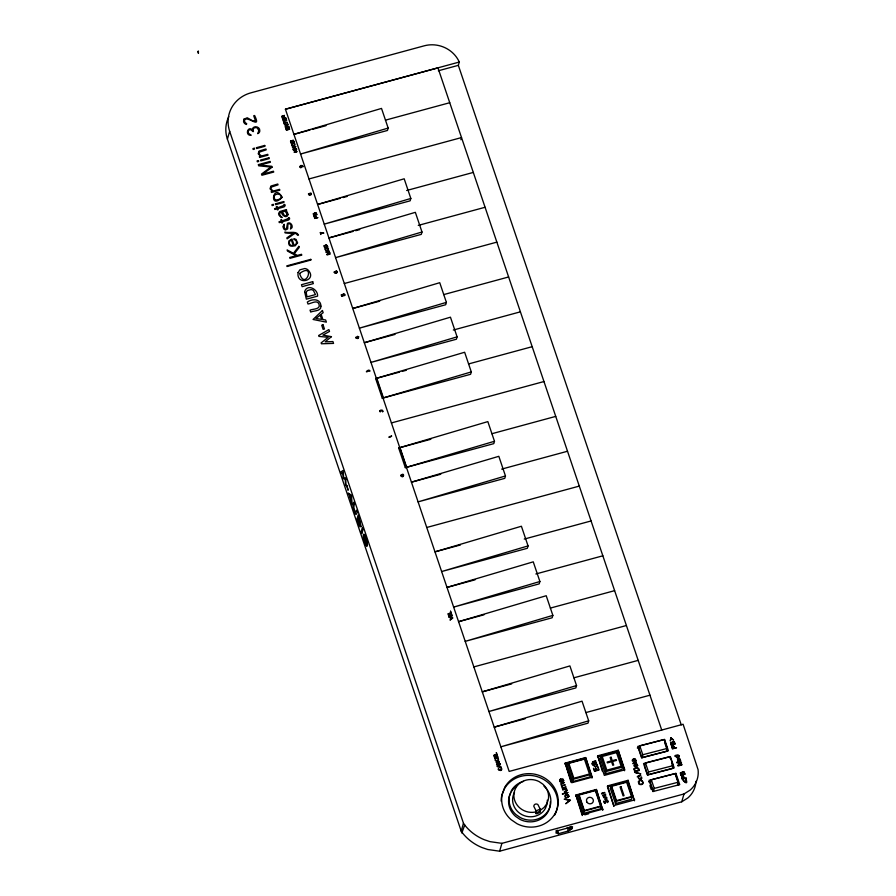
<?xml version="1.0" encoding="UTF-8"?>
<svg xmlns="http://www.w3.org/2000/svg" width="896" height="896" viewBox="0 0 896 896"><rect width="100%" height="100%" fill="white"/><g stroke="black" fill="none" stroke-linecap="round" stroke-linejoin="round"><path stroke-width="1.34" d="M464.722 825.003L461.854 833.011L227.405 139.138L229.667 131.286A33.096 30.968 16.1 0 1 250.902 92.837L424.222 45.819A28.739 26.88 16.1 0 1 459.29 62.048L458.338 65.341L681.251 724.886M229.667 131.286L463.467 823.234L465.226 825.698A46.099 43.12 16.1 0 0 484.288 839.72L490 841.646L501.906 843.349L684.006 793.957L690.088 790.138A26.286 24.595 16.1 0 0 698.074 769.664L683.099 724.248L509.174 771.434L285.421 109.211L459.29 62.048M388.158 128.072L387.475 130.458L300.541 154.034L388.158 128.072L381.517 108.416L293.91 134.344L309.949 130.021M410.827 198.453L410.144 200.827L324.229 224.134L410.827 198.453L404.186 178.786L317.587 204.467L340.402 198.285M421.994 231.997L421.31 234.371L335.552 257.645L421.994 231.997L415.352 212.33L328.91 237.944L353.024 231.437M460.891 139.742L461.518 137.57L308.963 178.954M446.387 302.366L445.704 304.741L359.374 328.16L446.387 302.366L439.746 282.699L352.733 308.493L379.714 301.179M457.094 336.851L456.411 339.226L370.944 362.41L457.094 336.851L450.453 317.184L364.314 342.72L395.013 334.421M471.296 371.918L470.602 374.293L382.278 398.216L375.637 378.549L464.643 352.251L471.296 371.918L382.278 398.216M494.48 441.269L493.797 443.643L405.317 467.656L398.664 447.989L487.838 421.602L494.48 441.269L405.317 467.656M505.467 475.966L504.784 478.352L418.074 501.872L505.467 475.966L498.826 456.31L411.432 482.171L440.776 474.242M528.046 545.91L527.363 548.285L441.616 571.547L528.046 545.91L521.405 526.243L434.974 551.846L460.421 544.981M463.467 823.234L461.205 831.085L462.952 833.538A46.099 43.12 16.1 0 0 482.026 847.56L487.738 849.498L499.632 851.2L681.733 801.797L687.814 797.978A26.286 24.595 16.1 0 0 695.957 781.323M539.896 581.504L539.213 583.878L453.622 607.096L539.896 581.504L533.254 561.837L446.992 587.406L475.059 579.813M552.854 615.384L552.16 617.77L465.203 641.357L552.854 615.384L546.213 595.728L458.55 621.69L483.974 614.802M499.632 851.2L501.906 843.349M536.043 813.579L536.11 810.824L540.21 809.122L540.142 811.877A2.374 0.638 -26.3 0 1 537.925 813.31A2.374 0.638 -26.3 0 1 536.043 813.579L535.584 812.65A2.374 0.638 -26.3 0 0 537.466 812.381A2.374 0.638 -26.3 0 0 539.683 810.947L540.21 809.122L537.869 804.541A2.531 2.363 16.1 0 0 533.792 806.288L536.57 811.754A17.45 16.33 16.1 0 1 513.923 794.058A17.45 16.33 16.1 0 1 539.146 781.626L542.875 784.179A17.45 16.33 16.1 0 1 548.218 799.971L546.694 803.958L544.118 807.397L540.669 810.051M576.542 685.574L575.87 687.926L488.925 711.502L576.542 685.574L569.901 665.918L482.283 691.846L511.694 683.894M571.077 782.331L565.174 763.123L585.659 757.568L592.278 777.146L571.782 782.701L565.174 763.123M567.762 762.798L567.078 765.184L572.634 781.614L589.837 776.944L590.52 774.57L584.965 758.139L567.762 762.798L573.317 779.24L572.634 781.614M588.683 720.821L588 723.173L500.853 746.816L588.683 720.821L582.03 701.165L494.211 727.149L525.045 718.782M557.838 832.854L557.659 833.605L558.578 833.661L568.87 830.838L571.973 828.688L572.544 826.706L556.506 831.051L555.934 833.034L557.838 832.854L557.066 830.547M592.01 778.075L585.659 757.568M582.243 815.528L575.893 795.021L596.389 789.466L602.728 809.973L596.389 789.466M578.547 794.73L577.864 797.115L583.386 813.456L600.499 808.819L601.182 806.445L595.661 790.093L578.547 794.73L584.069 811.082L583.386 813.456M602.302 771.098L597.722 755.81L618.206 750.254L624.826 769.821L604.33 775.387L597.722 755.81M600.768 755.72L600.085 758.094L605.416 773.875L621.925 769.395L622.608 767.021L617.277 751.24L600.768 755.72L606.099 771.501L605.416 773.875M638.165 660.374L573.888 677.813M607.622 785.859L607.354 786.789L627.838 781.234L628.107 780.304L607.622 785.859L613.962 806.366L607.79 788.099M624.557 770.75L618.206 750.254M610.982 785.938L610.288 788.312L615.474 803.645L631.512 799.288L632.195 796.914L627.021 781.581L610.982 785.938L616.157 801.27L615.474 803.645M639.766 745.797L638.893 748.798L641.917 757.758L666.355 751.43L667.229 748.429L664.205 739.469L639.766 745.797L642.79 754.746L641.917 757.758M628.107 780.304L634.458 800.811L627.838 781.234M645.467 762.899L644.594 765.912L647.662 774.995L672.246 768.645L673.12 765.632L670.051 756.538L645.467 762.899L648.536 771.994L647.662 774.995M651.314 779.789L650.451 782.802L653.363 791.426L654.237 788.413L651.314 779.789L675.416 773.55L678.328 782.186L677.466 785.187M669.95 758.173L670.387 756.65L643.541 763.594L647.338 774.838L674.195 767.894L670.387 756.65M675.483 774.894L675.92 773.371L649.074 780.315L652.87 791.56L679.728 784.616L675.92 773.371M681.733 801.797L684.006 793.957M510.854 792.467L509.018 797.261A21.011 19.656 16.1 0 0 515.446 816.278L519.938 819.358A21.011 19.656 16.1 0 0 550.346 801.797M398.664 447.989L430.842 439.264M285.41 109.245L437.965 67.861L661.73 730.05M438.357 70.762L458.338 65.341M312.626 129.293L325.998 125.664M385.459 120.154L449.747 102.715M343.09 197.557L347.11 196.459M406.65 190.501L473.301 172.424M355.701 230.709L359.722 229.611M418.275 225.4L485.072 207.278M344.288 283.517L496.854 242.133M443.722 294.594L508.626 276.976M453.309 330.042L520.408 311.83M375.637 378.549L399.605 372.086M402.282 371.358L406.314 370.272M468.563 363.944L532.179 346.685M391.395 422.934L543.962 381.539M491.893 433.72L555.733 416.394M501.659 469.112L567.515 451.248M426.731 527.486L579.286 486.102M524.25 539.078L591.069 520.957M535.864 573.978L602.84 555.811M550.357 608.093L614.611 590.666M473.827 666.904L626.394 625.52M585.883 712.578L649.958 695.195M564.906 764.053L585.39 758.498M597.453 756.739L617.938 751.184M573.317 779.24L590.52 774.57M606.099 771.501L622.608 767.021M575.624 795.95L596.12 790.395M616.157 801.27L632.195 796.914M584.069 811.082L601.182 806.445M614.23 805.437L634.726 799.882M602.997 809.043L582.512 814.598L575.893 795.021M584.808 814.834L588.65 813.792M637.302 747.97L639.979 747.275M642.79 754.746L667.229 748.429M648.536 771.994L673.12 765.632M648.626 781.838L651.314 781.144M654.237 788.413L678.328 782.186M539.683 810.947L540.142 811.877M664.574 742.269L667.531 751.016M671.642 763.179L673.322 768.174M675.898 776.149L678.854 784.896M649.891 785.59L651.157 789.342M595.358 790.653L600.589 806.131L584.382 810.522L579.152 795.043M571.2 826.381L571.973 828.688M570.214 826.65L570.987 828.946M569.117 827.266L569.901 829.573M568.926 827.949L569.699 830.256M567.246 827.534L568.411 830.995M557.413 830.2L558.578 833.661M556.158 830.458L556.942 832.765M376.813 378.269L383.454 397.936M399.997 447.63L406.638 467.286M227.405 139.138A33.096 30.968 16.1 0 1 228.805 116.67M501.166 801.102A28.437 26.6 16.1 0 1 501.794 795.558L504.269 789.062A28.437 26.6 16.1 0 1 542.36 778.736A28.437 26.6 16.1 0 1 554.658 815.125M511.515 791.358A21.011 19.656 16.1 0 1 515.917 786.598M543.984 786.195A21.011 19.656 16.1 0 1 547.165 812.179A21.011 19.656 16.1 0 1 520.43 817.645L515.939 814.565A21.011 19.656 16.1 0 1 509.51 795.547L511.347 790.754A21.011 19.656 16.1 0 1 523.533 781.368M514.494 792.389A17.45 16.33 16.1 0 0 522.043 814.71A17.45 16.33 16.1 0 0 545.418 808.371L546.941 804.395A17.45 16.33 16.1 0 0 547.299 800.139M314.462 216.608L314.866 218.187L316.266 217.806L315.538 216.25L314.462 216.608M672.078 746.502L672.594 748.53L674.386 748.048L673.456 746.043L672.078 746.502M681.856 776.776L682.394 778.848L684.23 778.355L683.267 776.294L681.856 776.776M320.925 306.174C321.35 311.461 313.79 310.498 310.71 312.066L310.05 310.128C312.715 308.874 320.802 309.501 319.077 304.394C317.531 299.242 311.136 303.643 308 304.024L307.339 302.086C312.323 298.379 320.88 298.749 320.925 306.174M301.952 166.757C299.97 169.938 298.547 164.304 302.445 165.57C303.8 168.325 302.837 165.491 301.504 165.962A1.355 1.266 16.1 0 1 301.907 166.566L301.952 166.757M335.194 271.734L335.832 272.832C333.872 272.474 333.357 271.051 334.992 273.179C338.542 274.142 337.187 268.979 335.194 271.734M594.306 765.24C595.493 769.003 599.278 762.619 594.496 764.714L594.306 765.24M676.368 756.302C677.466 759.786 680.96 753.872 676.547 755.81L676.368 756.302M360.36 523.981L359.979 525.291A4.054 0.784 74.8 0 1 359.274 524.485L357.795 520.52L358.669 517.518L360.36 523.981M367.45 544.678L366.946 546.426A5.264 1.008 74.8 0 1 365.994 545.272C360.102 532.011 365.277 529.29 367.45 544.678M283.83 225.96L284.872 228.894L286.418 229.04L287.482 223.294C290.136 221.525 292.88 225.064 292.062 227.629L290.517 229.062L291.054 225.434L290.035 223.91L288.725 223.675L287.885 224.448L287.683 228.906L285.342 230.082L283.741 228.95L282.901 226.554L284.278 224.291L283.83 225.96M603.064 795.077C603.523 797.944 605.931 790.966 605.584 795.514C605.058 792.075 602.907 799.512 603.064 795.077M345.878 478.733L345.688 485.643L345.24 479.528L343.258 478.576L342.944 472.741L341.645 473.682L341.018 471.834L343.078 470.467L343.672 477.68L345.576 477.859L345.878 478.733M597.453 765.307C597.408 767.043 593.97 767.368 593.947 765.43C589.322 765.195 597.475 762.07 597.453 765.307M679.28 756.358C679.246 757.96 676.054 758.262 676.043 756.47C671.754 756.258 679.302 753.357 679.28 756.358M314.238 216.507L314.709 218.478L317.934 217.605L316.501 217.739L315.47 215.958L314.238 216.507M671.787 746.368L672.392 748.899L676.547 747.779L674.688 747.958L673.378 745.674L671.787 746.368M681.554 776.63L682.181 779.229L686.448 778.075L684.544 778.266L683.2 775.914L681.554 776.63M607.723 801.506C606.379 804.574 609.504 800.722 606.995 799.893C604.386 799.03 606.715 803.566 604.498 802.827C604.363 799.288 602.862 801.427 604.789 803.264C606.502 803.163 605.864 797.698 607.723 801.506M366.766 542.965L366.173 544.275L364.146 538.989L364.291 535.73L366.766 542.965M306.141 292.522L307.082 296.867L315.47 294.582L313.454 290.573A4.054 3.786 16.1 0 0 310.979 289.598L307.317 290.584L306.141 292.522M281.926 116.312L282.464 118.451L285.69 117.578L284.155 117.746C284.11 113.512 285.163 116.099 281.926 116.312M304.629 291.704L306.354 299.174L317.587 296.128C318.125 288.96 306.992 283.528 304.629 291.704M291.939 140.661L290.528 141.131L290.965 143.013L294.19 142.139L293.294 140.246L291.939 140.661M314.698 213.192L313.286 213.674L313.723 215.555L316.949 214.67L316.053 212.778L314.698 213.192M337.142 271.835C335.373 274.568 335.16 269.494 337.142 271.835M672.381 742.112L670.566 742.728L671.115 745.147L675.27 744.016L674.128 741.586L672.381 742.112M682.17 772.262L680.299 772.89L680.87 775.376L685.138 774.211L683.962 771.714L682.17 772.262M292.174 140.728L292.544 142.341L293.877 141.971L293.194 140.47L292.174 140.728M314.933 213.259L315.302 214.872L316.635 214.514L315.941 213.013L314.933 213.259M672.672 742.202L673.154 744.274L674.867 743.803L673.982 741.877L672.672 742.202M682.472 772.352L682.965 774.48L684.723 773.998L683.816 772.016L682.472 772.352M300.003 166.712C301.291 169.445 302.456 164.226 300.003 166.712M282.173 116.379L282.621 118.16L283.92 117.813L283.181 116.122L282.173 116.379M298.077 272.574C296.072 286.306 318.114 280.437 307.966 269.898A5.264 4.928 16.1 0 0 304.718 268.531L299.846 269.842L298.077 272.574M400.714 475.485C403.626 479.819 405.216 471.307 400.714 475.485M290.774 141.243L291.122 142.722L292.309 142.408L291.682 141.008L290.774 141.243M313.533 213.774L313.88 215.264L315.056 214.939L314.44 213.539L313.533 213.774M670.88 742.862L671.328 744.766L672.851 744.363L672.045 742.56L670.88 742.862M680.624 773.024L681.083 774.984L682.651 774.57L681.822 772.722L680.624 773.024M324.184 245.829L324.598 247.778L327.824 246.904L326.413 244.798L324.184 245.829M634.077 768.936L634.67 771.702L639.285 770.459C639.486 767.48 635.23 766.192 634.077 768.936M638.669 777.851C641.48 782.488 640.64 773.606 641.872 778.221C640.394 782.107 637.202 776.686 638.669 777.851M561.557 786.128L562.666 787.808C559.619 789.611 571.491 785.378 563.147 787.685C558.309 785.456 570.662 784.09 562.397 785.467L561.31 783.888L564.424 782.466L560.93 783.686L561.557 786.128M287.134 214.2L286.082 215.813L284.234 215.354L282.374 211.568L285.242 211.355L287.134 214.2M635.533 760.301L634.402 760.749L633.674 759.27L634.794 759.192L635.533 760.301M637.269 765.43L636.138 765.878L635.41 764.411L636.518 764.322L637.269 765.43M400.96 475.507C403.189 478.979 405.272 472.013 400.96 475.507M299.611 273.448C305.301 291.838 316.344 261.363 299.611 273.448M324.419 245.862L324.755 247.486L327.51 246.736L326.301 245.011L324.419 245.862M634.424 768.97L634.894 771.299L638.837 770.224L637.112 767.76L634.424 768.97M671.115 738.114L670.309 741.014L670.79 737.643L673.579 740.118L671.115 738.114M686.123 779.498L685.698 782.454C677.746 774.637 689.472 788.738 686.123 779.498M495.533 759.494C495.824 763.19 500.371 759.181 497.515 758.397A1.12 1.053 16.1 0 1 498.142 758.61C500.55 763.683 492.89 759.987 495.533 759.494M498.658 768.734C498.949 772.43 503.496 768.432 500.64 767.648A1.12 1.053 16.1 0 1 501.267 767.861C503.675 772.923 496.003 769.238 498.658 768.734M353.662 506.89L355.264 512.77L356.518 510.227L357.168 512.165C355.701 520.005 351.221 504.829 353.797 502.197L354.458 504.134L353.662 506.89M344.658 294.974C343.862 296.934 345.834 294.168 344.064 293.922C341.51 293.451 343.93 296.587 341.958 295.982L341.264 294.694L341.802 296.274C344.131 297.214 342.395 292.342 344.658 294.974M361.066 526.366C359.307 529.234 357.851 520.195 356.989 519.109L358.154 515.077L361.066 526.366M368.155 370.653C367.662 372.198 364.851 372.366 367.45 370.619C369.645 368.794 371.549 372.702 368.155 370.653M308.706 194.096C309.042 196.549 310.811 192.942 308.706 194.096M258.854 130.67L257.712 133.65A3.293 3.08 16.1 0 0 259.784 130.771C260.21 126.314 252.818 125.026 252.302 129.618C247.374 125.653 244.854 136.091 251.205 135.24L248.595 133.392L248.013 131.622L248.718 130.155L250.645 129.64C252.067 130.29 254.072 133.627 253.266 129.987A2.486 2.33 16.1 0 1 255.069 127.613L257.275 127.859L258.854 130.67M310.229 193.861C311.528 196.549 311.942 191.654 310.229 193.861M291.827 144.323L292.107 145.533A1.198 1.12 16.1 0 0 292.768 145.936C296.621 146.474 293.664 141.21 291.827 144.323M308.47 193.984C310.934 197.557 313.096 191.016 308.47 193.984M325.45 249.077L325.741 250.298A1.198 1.12 16.1 0 0 326.402 250.701C330.243 251.238 327.298 245.963 325.45 249.077M638.725 781.917L639.128 783.653A1.714 1.602 16.1 0 0 640.069 784.224C645.568 784.997 641.357 777.47 638.725 781.917M291.592 144.234L291.928 145.69A1.49 1.389 16.1 0 0 292.723 146.171L294.672 145.645L294.829 143.931A1.49 1.4 16.1 0 0 294.146 143.304L291.592 144.234M297.562 242.872L295.154 245.851L290.64 246.075A3.562 3.326 16.1 0 1 288.926 244.563L288.893 240.901L291.984 239.019L294.112 245.314C297.394 244.888 297.315 239.646 294.067 239.546L293.787 238.728L295.994 239.344L297.562 242.872M325.226 248.998L325.562 250.454A1.49 1.389 16.1 0 0 326.346 250.925L328.294 250.398L328.462 248.685A1.49 1.4 16.1 0 0 327.768 248.069L325.226 248.998M563.718 780.517L562.621 781.872L560.56 781.973A1.624 1.523 16.1 0 1 559.776 781.278C558.522 778.747 563.147 777.47 562.139 781.626C564.346 780.147 561.098 776.698 563.718 780.517M638.389 781.794L638.87 783.877A2.128 1.994 16.1 0 0 640.002 784.56C646.33 785.445 641.402 776.597 638.389 781.794M282.173 197.322C268.419 211.154 273.179 181.642 282.173 197.322M569.038 796.23C562.878 802.648 564.939 789.006 569.038 796.23M680.277 759.562C676.077 763.952 677.41 754.69 680.277 759.562M288.12 214.525C286.922 219.195 281.266 215.264 281.512 211.803L279.496 213.461L280.134 215.69L282.262 217.493L281.131 217.493L278.846 214.973L278.589 213.494L279.686 211.579L286.395 209.574L286.675 210.403L285.6 210.694L287.19 212.027L288.12 214.525M635.914 760.424C634.816 763.134 631.445 757.064 633.237 761.253C629.978 761.152 635.253 755.888 635.914 760.424M637.65 765.565C636.552 768.264 633.17 762.205 634.973 766.382C631.714 766.282 636.989 761.018 637.65 765.565M284.099 205.341L277.614 207.805L277.166 206.494L276.304 206.73L276.741 208.04L274.557 208.634L274.837 209.462L277.021 208.869L277.368 209.888L278.23 209.653L277.883 208.634L284.088 206.898L285.096 205.834C285.622 204.31 283.293 203.739 284.099 205.341M288.546 218.49L282.05 220.954L281.613 219.643L280.75 219.878L281.187 221.189L279.003 221.782L279.272 222.611L281.467 222.018L281.814 223.037L282.677 222.802L282.33 221.782L288.523 220.046L289.542 218.994C290.069 217.459 287.739 216.888 288.546 218.49M595.538 760.771L592.749 761.79C590.509 763.661 597.285 760.558 595.538 760.771M604.677 792.512L602 792.994L601.496 793.923L604.677 792.512M636.082 761.981L633.214 763.034C630.93 764.971 637.84 761.723 636.082 761.981M640.55 775.186L637.672 776.238C635.365 778.165 642.342 774.973 640.55 775.186M635.107 772.475L640.64 773.83L635.107 772.475M243.723 119.314L243.589 121.778A4.357 4.077 16.1 0 0 245.47 124.074L246.422 124.477L246.68 123.715L244.81 122.293L244.574 119.65C248.394 115.931 261.52 129.864 254.621 115.517L253.736 115.752L255.438 120.803L254.52 120.971A3.942 3.685 16.1 0 1 251.843 120.366L247.229 117.768L243.723 119.314M379.837 410.603L379.803 411.286A1.187 1.12 16.1 0 0 380.318 411.914L380.475 410.424L382.066 411.186A1.512 1.422 16.1 0 0 382.917 411.331C381.584 413.571 384.776 408.408 379.837 410.603M346.774 485.408L348.04 490.045L346.774 485.408M362.387 527.61L361.222 531.63L361.883 533.568L363.037 529.547L362.387 527.61M259.179 152.197L259.459 154.437L261.621 155.994L267.736 154.336L268.016 155.154L259.638 157.427L259.37 156.598L260.602 156.262L258.182 153.798L259.112 151.021L265.933 149.005L266.213 149.834L259.179 152.197M271.006 187.208L271.286 189.448L273.448 190.994L279.563 189.336L279.843 190.165L271.477 192.438L271.197 191.61L272.44 191.274L270.01 188.81L270.939 186.032L277.76 184.016L278.04 184.845L271.006 187.208M566.765 790.574C561.4 792.411 565.902 793.184 567.123 790.149A2.106 1.971 16.1 0 0 566.462 789.23L566.07 789.006C568.904 787.192 557.278 791.47 565.533 789.152L566.765 790.574M606.603 798.202C602.582 799.579 605.954 800.15 606.872 797.888A1.579 1.478 16.1 0 0 606.368 797.194C600.309 798.952 605.506 795.256 606.603 798.202M274.254 195.72L274.042 197.938A2.778 2.598 16.1 0 0 276.875 199.931L279.966 199.091L281.266 197.198C281.411 193.39 276.08 193.256 274.254 195.72M565.41 795.502L565.309 796.51A1.266 1.187 16.1 0 0 566.608 797.429L568.445 796.656L568.277 795.155L565.41 795.502M677.499 759.002C678.104 763.224 681.979 756.627 677.499 759.002M504.762 787.349L502.286 793.845A28.437 26.6 16.1 0 0 510.978 819.571L517.059 823.738A28.437 26.6 16.1 0 0 555.15 813.411A28.437 26.6 16.1 0 0 542.853 777.022A28.437 26.6 16.1 0 0 504.762 787.349M296.598 149.251L295.12 151.144L293.395 150.226L295.87 151.805C290.338 153.462 300.384 150.909 296.195 151.715L295.344 151.267L296.598 149.251M298.827 246.366L293.429 253.31L287.134 249.939L287.515 251.082L296.184 255.73L289.677 257.488L289.957 258.317L301.784 255.114L301.504 254.285L297.382 255.405L294.269 253.736L299.208 247.475L298.827 246.366M287.952 124.253L285.634 126.93C295.154 124.118 279.294 130.659 287.638 124.253L284.614 124.835L287.952 124.253M295.714 146.63L293.395 149.318C302.915 146.496 287.056 153.037 295.4 146.642L292.376 147.213L295.714 146.63M499.397 761.712L497.078 764.389C506.598 761.578 490.75 768.118 499.083 761.712L496.07 762.294L499.397 761.712M322.437 310.509L313.051 319.469L326.379 322.157L325.64 319.984L322.918 319.581L321.138 314.294L323.165 312.67L322.437 310.509M331.453 336.672L325.158 341.858L332.931 341.555L333.558 343.403L321.429 343.784L321.126 342.899L328.182 337.299L318.931 336.392L318.64 335.518L328.888 329.594L329.515 331.43L322.874 335.082L331.453 336.672M320.197 315.146L315.93 318.506L321.619 319.368L320.197 315.146M499.285 765.318L497.728 766.528L499.755 766.718L499.285 765.318M272.07 167.171L263.032 174.048L273.437 171.226L273.717 172.054L261.901 175.258L261.498 174.059L270.85 167.037L258.698 165.805L258.306 164.629L270.122 161.414L270.402 162.243L259.997 165.066L271.779 166.309L272.07 167.171M329.773 252.661L327.298 254.542C336.426 251.978 320.958 257.678 329.437 252.627C319.178 252.683 335.742 249.614 326.469 252.09L329.773 252.661M500.259 764.277C490.672 767.581 505.456 767.021 499.957 766.718L499.442 765.206L500.259 764.277M681.498 763.09L678.328 765.509C690.066 762.216 670.174 769.541 681.072 763.045C668.002 763.157 689.125 759.136 677.264 762.35L681.498 763.09M452.469 617.926L449.994 620.077L452.816 617.994L449.075 617.378L452.469 617.926M569.856 800.139L565.712 803.746L570.438 800.251L564.178 799.21L569.856 800.139M294.571 233.509L287.157 238.84L286.843 237.933L293.261 233.341L285.152 232.926L284.85 232.03C288.68 233.61 296.464 230.238 298.502 235.144C296.968 235.917 296.666 232.725 294.571 233.509M291.402 240.083L290.259 240.766A2.789 2.61 16.1 0 0 289.464 243.589A2.766 2.587 16.1 0 0 291.872 245.538L293.25 245.549L291.402 240.083M560.907 779.24L560.381 779.542A1.277 1.198 16.1 0 0 560.022 780.842A1.266 1.187 16.1 0 0 561.12 781.738L561.747 781.738L560.907 779.24M198.386 51.274L197.77 51.442L198.43 53.368L198.386 51.274M282.957 119.146L283.45 121.363L286.675 120.49L285.925 118.261L286.362 120.333L285.04 120.691L284.424 118.888L284.805 120.758L283.606 121.083L282.957 119.146M283.875 121.856L284.435 124.298L284.312 123.166L287.302 122.349L284.234 122.942L283.875 121.856M288.882 127.019L289.33 129.091L287.997 129.45L287.392 127.646L287.762 129.517L286.563 129.842L285.678 127.971L286.406 130.133L289.632 129.248L288.882 127.019M254.251 148.266L252.907 148.635L253.176 149.464L254.531 149.094L254.251 148.266M264.723 145.443L256.357 147.706L256.637 148.534L265.003 146.261L264.723 145.443M258.429 160.63L257.074 160.989L257.354 161.818L258.709 161.448L258.429 160.63M268.901 157.797L260.534 160.07L260.814 160.888L269.181 158.626L268.901 157.797M273.224 204.4L271.869 204.77L272.149 205.598L273.493 205.229L273.224 204.4M283.696 201.578L275.33 203.84L275.61 204.669L283.976 202.395L283.696 201.578M320.387 232.534L320.824 234.539L320.488 232.792L323.859 233.117L320.387 232.534M310.8 259.358L286.798 265.866L287.022 266.515L311.013 260.008L310.8 259.358M312.693 281.669L301.47 284.704L302.12 286.653L313.354 283.606L312.693 281.669M323.053 324.845L321.709 325.214L323.12 329.37L324.453 329L323.053 324.845M357.616 336.403L357.571 337.008C352.229 336.84 360.114 340.413 357.885 337.176L358.87 336.907L357.616 336.403M357.65 337.232L355.891 337.714L358.019 338.341L357.65 337.232M391.586 436.061C386.366 437.046 389.693 438.458 391.586 436.061M450.531 611.24L450.834 612.886L447.922 613.928L451.147 613.054L450.531 611.24M448.414 614.645L448.907 616.862L452.133 615.978L451.382 613.749L451.819 615.821L450.498 616.179L449.646 614.443L450.262 616.246L449.064 616.571L448.414 614.645M496.362 752.718L496.664 754.376L493.741 755.418L496.978 754.533L496.362 752.718M494.245 756.123L494.738 758.341L497.963 757.467L497.213 755.238L497.65 757.299L496.328 757.669L495.477 755.922L496.093 757.725L494.894 758.05L494.245 756.123M584.427 759.125L568.826 763.347L573.866 778.254L589.456 774.021L584.427 759.125M616.538 752.595L602.224 756.482L606.85 770.146L621.152 766.259L616.538 752.595M611.094 757.243L610.154 757.501L611.307 760.917L607.141 762.048L607.421 762.877L611.587 761.746L612.774 765.262L613.715 765.016L612.528 761.488L616.47 760.424L616.179 759.595L612.248 760.659L611.094 757.243M592.424 763.437L592.021 763.896L592.424 763.437M596.4 762.362L593.23 763.224L596.4 762.362M597.946 766.942L598.562 769.81L596.714 770.314L595.538 767.894L596.389 770.403L594.731 770.851L593.499 768.264L594.507 771.254L598.998 770.034L597.946 766.942M567.818 792.523L562.408 793.99L567.818 792.523M626.674 782.219L611.666 786.296L616.504 800.632L631.512 796.555L626.674 782.219M621.018 786.688L620.077 786.946L623.101 795.906L624.042 795.648L621.018 786.688M664.597 739.491L637.739 746.435L641.536 757.691L668.394 750.736L664.597 739.491M349.53 495.454L348.197 493.08L351.501 495.286L352.128 504.717L349.53 495.454M351.075 495.992L349.821 495.555L351.243 499.778L351.075 495.992M587.014 802.245A3.472 3.248 16.1 0 0 592.995 802.166A3.472 3.248 16.1 0 0 589.736 797.306A3.472 3.248 16.1 0 0 587.014 802.245"/></g></svg>
